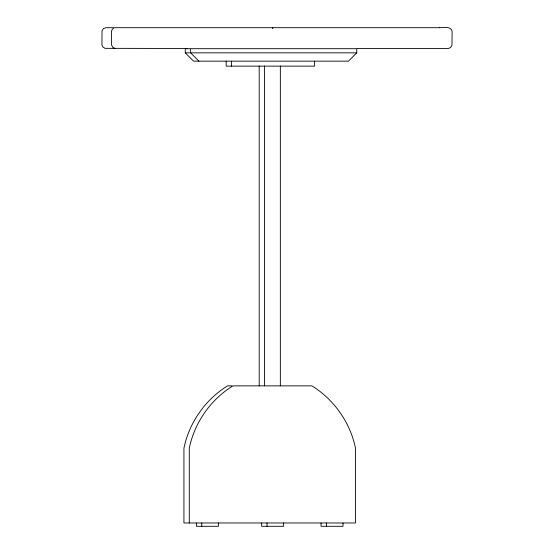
<?xml version="1.0" encoding="UTF-8"?>
<svg xmlns="http://www.w3.org/2000/svg" width="554" height="554" viewBox="0 0 554 554"><rect width="100%" height="100%" fill="white"/><g stroke="black" fill="none" stroke-linecap="round" stroke-linejoin="round"><path stroke-width="0.83" d="M272.485 28.233L272.485 27.7M198.928 61.155L190.624 52.845L190.624 48.69L356.748 48.69L356.748 52.845L348.445 61.155L193.575 61.155L185.271 52.845L185.271 48.69L190.105 48.69M113.48 28.254L112.261 29.327L111.437 31.315L111.437 44.86L113.023 47.616L115.557 48.475M439.647 27.7L106.043 27.7L103.515 28.559L102.033 30.782L101.929 44.86L102.746 46.848L104.969 48.337L187.155 48.475M439.821 27.7C443.401 27.665 451.822 25.893 452.112 31.855L451.967 45.393L450.485 47.616L448.498 48.44L357.205 48.475M185.271 52.845L190.105 52.845M190.624 52.845L356.748 52.845M231.87 385.861L227.562 385.861C205.319 399.552 189.184 422.598 183.935 448.186L183.935 522.976L355.495 522.976L355.495 448.186C350.246 422.598 334.11 399.552 311.867 385.861L232.922 385.861C210.679 399.552 194.537 422.598 189.295 448.186L189.295 522.976M272.79 27.7L272.817 28.233M343.03 522.976L343.03 526.3L321.05 526.3L321.05 522.976M326.41 522.976L326.41 526.3M314.624 61.155L314.624 66.141L226.177 66.141L226.177 61.155M283.641 522.976L283.641 526.3L261.668 526.3L261.668 522.976M280.345 66.023L280.345 385.861M267.021 522.976L267.021 526.3M264.556 66.023L264.556 385.861M259.203 66.023L259.203 385.861M231.53 61.155L231.53 66.141M218.38 522.976L218.38 526.3L196.4 526.3L196.4 522.976M201.76 522.976L201.76 526.3"/></g></svg>
